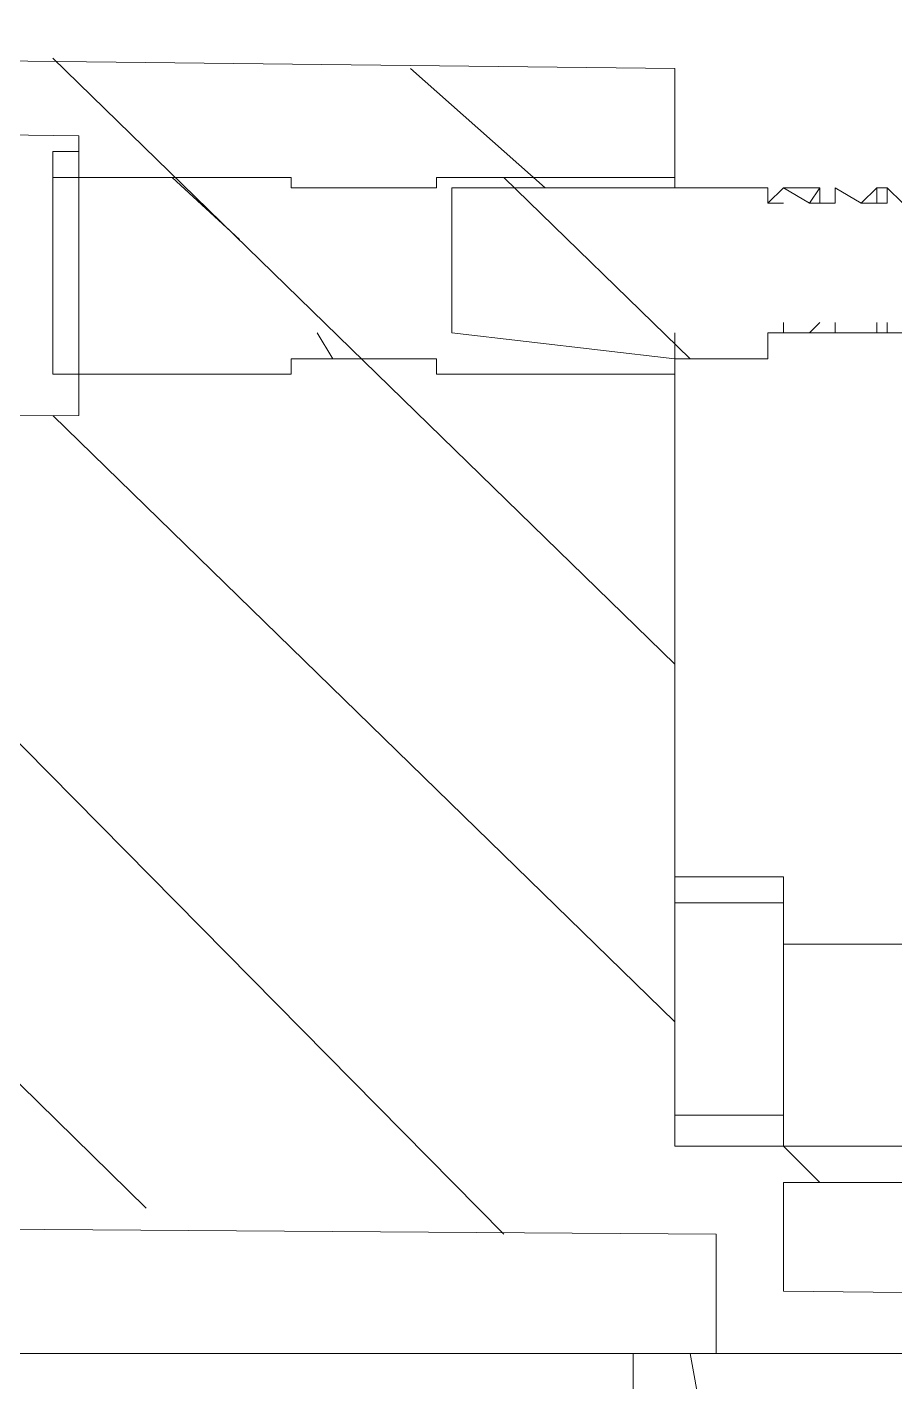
# Model space of a CAD drawing. Header units: millimetres. Extents: x 50 to 186, y -32 to 33.
# Drawn here: x 128.9084 to 129.1424, y -12.9926 to -12.6273 of the extents above; entities that cross this region are included whole.
import ezdxf

# ---------------------------------------------------------------- set-up
doc = ezdxf.new("R2010")
doc.units = ezdxf.units.MM
doc.layers.add('Prumada Eletrica', color=40, linetype='Continuous', lineweight=30)

msp = doc.modelspace()

# ---------------------------------------------------------------- linework, layer by layer
at = {"layer": 'Prumada Eletrica', "color": 7, "linetype": 'Continuous', "lineweight": 20, "true_color": 0x000007}
for points in [[(128.08572, -12.94577), (129.09418, -12.95276), (129.09418, -12.98488), (129.36236, -12.98488), (129.36236, -12.97092), (129.11234, -12.96812), (129.11234, -12.93879), (129.15424, -12.93879), (129.15424, -12.92901), (129.083, -12.92901), (129.083, -12.71671), (129.02294, -12.70972), (129.02294, -12.67061), (129.083, -12.67061), (129.083, -12.63849), (128.09969, -12.62731)], [(129.083, -12.79911), (128.91539, -12.63569), (128.91539, -12.63569)], [(129.04808, -12.67061), (129.01177, -12.63849), (129.01177, -12.63849)], [(128.08153, -12.64547), (128.92238, -12.65665), (128.92238, -12.73207), (128.08153, -12.73486)], [(128.92238, -12.66084), (128.91539, -12.66084), (128.91539, -12.66782)], [(128.91539, -12.66782), (128.97964, -12.66782), (128.97964, -12.66782)], [(128.91539, -12.7209), (128.91539, -12.66782), (128.91539, -12.66782)], [(128.96568, -12.68458), (128.94752, -12.66782), (128.94752, -12.66782)], [(128.97964, -12.66782), (128.97964, -12.67061), (128.97964, -12.67061)], [(129.01875, -12.66782), (129.083, -12.66782), (129.083, -12.66782)], [(129.01875, -12.67061), (129.01875, -12.66782), (129.01875, -12.66782)], [(129.08719, -12.71671), (129.03691, -12.66782), (129.03691, -12.66782)], [(129.083, -12.66782), (129.083, -12.67061), (129.083, -12.67061)], [(128.97964, -12.67061), (129.01875, -12.67061), (129.01875, -12.67061)], [(129.14446, -12.6748), (129.14027, -12.67061), (129.14027, -12.6748), (129.13748, -12.6748), (129.13748, -12.67061), (129.13329, -12.6748), (129.1263, -12.67061), (129.1263, -12.6748), (129.12211, -12.6748), (129.12211, -12.67061), (129.11932, -12.6748), (129.11234, -12.67061), (129.10815, -12.6748), (129.10815, -12.67061), (129.083, -12.67061)], [(129.11234, -12.67061), (129.11932, -12.67061), (129.11932, -12.67061)], [(129.11932, -12.67061), (129.12211, -12.67061), (129.12211, -12.67061)], [(129.12211, -12.6748), (129.1263, -12.6748), (129.1263, -12.67061)], [(129.13748, -12.67061), (129.14027, -12.67061), (129.14027, -12.67061)], [(129.14027, -12.6748), (129.14027, -12.67061), (129.14027, -12.67061)], [(129.10815, -12.6748), (129.11234, -12.6748), (129.11234, -12.6748)], [(129.11932, -12.6748), (129.12211, -12.6748), (129.12211, -12.6748)], [(129.13329, -12.6748), (129.13748, -12.6748), (129.13748, -12.6748)], [(129.10815, -12.70972), (129.11234, -12.70972), (129.11234, -12.70693)], [(129.11932, -12.70972), (129.12211, -12.70693), (129.12211, -12.70693)], [(129.12211, -12.70972), (129.1263, -12.70972), (129.1263, -12.70693)], [(129.13329, -12.70972), (129.13748, -12.70972), (129.13748, -12.70693)], [(129.14027, -12.70972), (129.14027, -12.70693), (129.14027, -12.70693)], [(128.99082, -12.71671), (128.98663, -12.70972), (128.98663, -12.70972)], [(129.083, -12.70972), (129.083, -12.71671), (129.10815, -12.71671), (129.10815, -12.70972), (129.24084, -12.70972)], [(129.083, -12.70972), (129.083, -12.7209), (129.083, -12.7209)], [(129.01875, -12.71671), (128.97964, -12.71671), (128.97964, -12.71671)], [(128.97964, -12.71671), (128.97964, -12.7209), (128.97964, -12.7209)], [(129.01875, -12.7209), (129.01875, -12.71671), (129.01875, -12.71671)], [(128.97964, -12.7209), (128.91539, -12.7209), (128.91539, -12.7209)], [(129.083, -12.7209), (129.01875, -12.7209), (129.01875, -12.7209)], [(128.94053, -12.94577), (128.72264, -12.73207), (128.72264, -12.73207)], [(129.03691, -12.95276), (128.81902, -12.73207), (128.81902, -12.73207)], [(129.083, -12.89549), (128.91539, -12.73207), (128.91539, -12.73207)], [(129.11234, -12.85638), (129.083, -12.85638), (129.083, -12.85638)], [(129.11234, -12.86337), (129.11234, -12.85638), (129.11234, -12.85638)], [(129.083, -12.86337), (129.11234, -12.86337), (129.11234, -12.86337)], [(129.11234, -12.92063), (129.11234, -12.86337), (129.11234, -12.86337)], [(129.11234, -12.87454), (129.15424, -12.87454), (129.15424, -12.92901)], [(129.11234, -12.92063), (129.083, -12.92063), (129.083, -12.92063)], [(129.11234, -12.92901), (129.11234, -12.92063), (129.11234, -12.92063)], [(129.12211, -12.93879), (129.11234, -12.92901), (129.11234, -12.92901)], [(129.24084, -13.1078), (129.24084, -13.00025), (129.08999, -13.00025), (129.08719, -12.98488), (129.07183, -12.98488), (129.07183, -13.07148), (128.09969, -13.07428), (128.09969, -12.98488), (128.08153, -12.98488), (128.08153, -13.00025), (128.03963, -13.00025), (128.03963, -13.01841), (128.0494, -13.01841), (128.0494, -14.78111), (128.06058, -14.82721)], [(128.08153, -12.98488), (129.09418, -12.98488), (129.09418, -12.98488)], [(128.12902, -13.07428), (128.13181, -12.98488), (129.07183, -12.98488)]]:
    msp.add_lwpolyline(points, dxfattribs=at)

doc.saveas('drawing.dxf')
